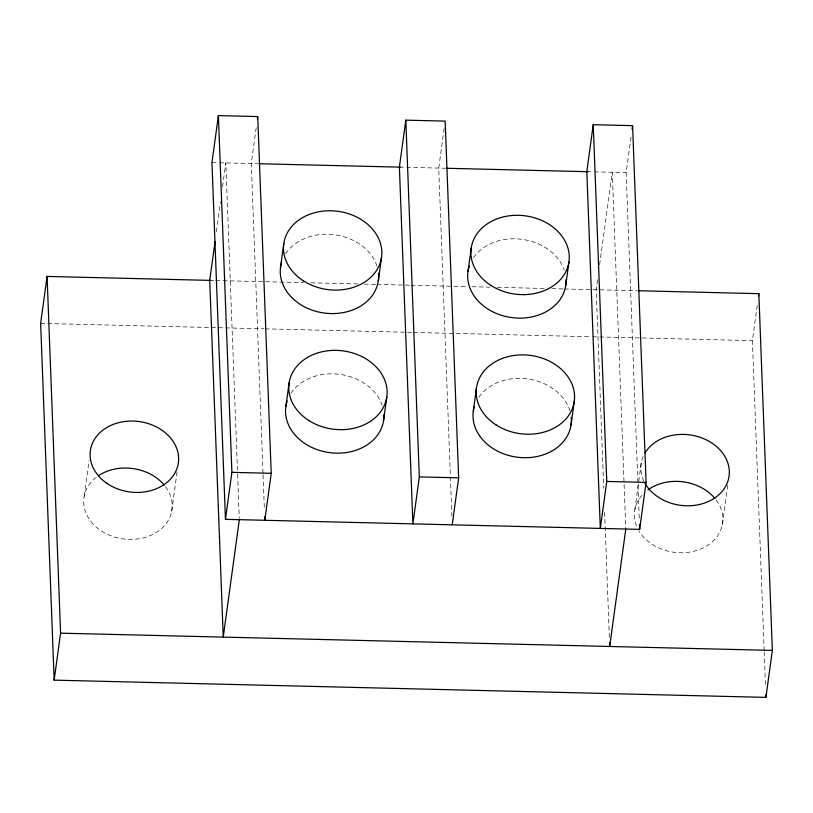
<?xml version="1.0" encoding="UTF-8"?>
<svg xmlns="http://www.w3.org/2000/svg" width="813" height="813" viewBox="0 0 813 813"><rect width="100%" height="100%" fill="white"/><g stroke="black" fill="none" stroke-linecap="round" stroke-linejoin="round"><path stroke-width="0.61" stroke-dasharray="4.07 3.05" d="M84.176 496.174L89.095 460.331M171.695 511.275L177.112 471.713M216.41 231.644L220.516 201.654M222.569 186.665L225.821 162.925L237.548 472.861M256.197 127.692L251.288 163.545L263.026 473.481M444.142 128.525L438.725 168.088L451.886 515.97M597.565 279.733L596.193 289.733L603.713 488.339M599.618 264.743L612.28 172.285L625.786 529.029M639.221 517.983L626.152 172.62L631.061 136.777M634.872 509.517L641.305 462.536M722.381 524.609L727.808 485.056M764.139 650.573L752.411 340.647L757.665 302.324M211.959 162.59L218.301 162.742M219.571 162.773L257.497 163.698M399.386 167.132L445.026 168.24M586.813 171.675L593.277 171.828M594.425 171.858L626.152 172.62M209.734 280.363L214.805 280.495M215.831 280.515L303.503 282.639M310.983 282.822L357.984 283.961M364.265 284.113L375.728 284.387M376.958 284.418L409.945 285.221M411.205 285.251L467.038 286.603M472.018 286.725L489.873 287.152M497.363 287.335L545.696 288.503M551.854 288.656L563.46 288.94M564.517 288.961L637.046 290.719M40.65 323.401L263.951 328.808M265.221 328.848L412.394 332.405M413.654 332.436L591.285 336.745M592.555 336.775L752.411 340.647M764.19 651.843L765.531 687.259M604.628 512.373L609.364 637.616M263.066 474.741L264.316 507.637M237.599 474.131L239.276 518.399M716.172 500.005A44.42 35.518 7.8 0 1 700.166 549.253A44.42 35.518 7.8 0 1 638.906 530.869M636.457 525.848A44.42 35.518 7.8 0 1 643.418 493.735M165.486 486.662A44.42 35.518 7.8 0 1 154.531 533.511A44.42 35.518 7.8 0 1 94.958 525.889A44.42 35.518 7.8 0 1 95.69 477.729M643.866 481.123A44.42 35.518 7.8 0 1 643.418 455.951M473.542 257.599A49.359 39.471 7.8 0 1 522.393 239.378A49.359 39.471 7.8 0 1 564.303 270.262M478.827 397.181A49.359 39.471 7.8 0 1 528.257 379.041A49.359 39.471 7.8 0 1 569.883 410.778M285.576 253.869A49.359 39.471 7.8 0 1 334.956 234.835A49.359 39.471 7.8 0 1 377.171 266.654M290.861 393.451A49.359 39.471 7.8 0 1 339.661 374.346A49.359 39.471 7.8 0 1 382.161 405.311"/><path stroke-width="1.22" d="M210.75 280.394L47.083 276.43L40.65 323.401L54.156 680.146L765.917 697.381L772.35 650.41L758.844 293.666L638.317 290.749M54.156 680.146L60.589 633.164L47.083 276.43M264.652 516.489L264.794 520.29L271.227 473.308L257.721 116.574L218.392 115.619L211.959 162.59L225.455 519.334L639.658 529.365L646.091 482.394L632.585 125.649L593.246 124.694L586.813 171.675L600.319 528.409L606.752 481.438L593.246 124.694M215.039 241.634L209.734 280.363L223.24 637.107L239.327 519.67M257.386 119.044L257.721 116.574M225.455 519.334L231.898 472.353L218.392 115.619M280.587 266.918L283.808 243.433M285.871 406.51L289.093 383.014M378.309 280.912L381.521 257.426M405.819 120.161L399.386 167.132L412.892 523.867L419.325 476.896L405.819 120.161L445.158 121.107L458.654 477.851L452.221 524.822M383.584 420.494L386.805 397.008M468.024 271.461L471.235 247.975M473.308 411.043L476.52 387.557M565.736 285.454L568.948 261.969M571.021 425.036L574.232 401.551M632.077 129.358L632.585 125.649M625.786 529.029L609.699 646.467L609.557 642.677M758.509 296.145L758.844 293.666M258.768 163.728L400.677 167.163M446.296 168.271L588.206 171.706M231.898 472.353L271.227 473.308M419.325 476.896L458.654 477.851M606.752 481.438L646.091 482.394M60.589 633.164L772.35 650.41M765.816 694.851L765.917 697.381M639.465 524.304L639.658 529.365M647.991 489.833A44.42 35.518 7.8 0 1 714.922 498.43M99.003 475.341A44.42 35.518 7.8 0 1 164.236 485.087M645.136 452.739A44.42 35.518 7.8 0 1 712.798 443.664A44.42 35.518 7.8 0 1 712.31 499.507A44.42 35.518 7.8 0 1 644.861 483.064M566.051 279.642A49.359 39.471 7.8 0 1 511.367 317.537A49.359 39.471 7.8 0 1 469.274 266.136M571.204 417.343A49.359 39.471 7.8 0 1 518.399 457.343A49.359 39.471 7.8 0 1 474.284 406.632M378.492 273.219A49.359 39.471 7.8 0 1 325.688 313.218A49.359 39.471 7.8 0 1 281.562 262.497M383.899 414.691A49.359 39.471 7.8 0 1 329.224 452.587A49.359 39.471 7.8 0 1 287.131 401.185M106.676 483.196A44.42 35.518 7.8 0 0 178.128 464.294A44.42 35.518 7.8 0 0 118.322 422.75A44.42 35.518 7.8 0 0 106.676 483.196M490.879 285.404A49.359 39.471 7.8 0 0 568.978 261.786A49.359 39.471 7.8 0 0 500.432 217.711A49.359 39.471 7.8 0 0 490.879 285.404M496.164 424.986A49.359 39.471 7.8 0 0 574.263 401.378A49.359 39.471 7.8 0 0 505.706 357.293A49.359 39.471 7.8 0 0 496.164 424.986M303.452 280.861A49.359 39.471 7.8 0 0 381.551 257.254A49.359 39.471 7.8 0 0 312.995 213.169A49.359 39.471 7.8 0 0 303.452 280.861M308.737 420.453A49.359 39.471 7.8 0 0 386.825 396.835A49.359 39.471 7.8 0 0 318.279 352.761A49.359 39.471 7.8 0 0 308.737 420.453"/></g></svg>
